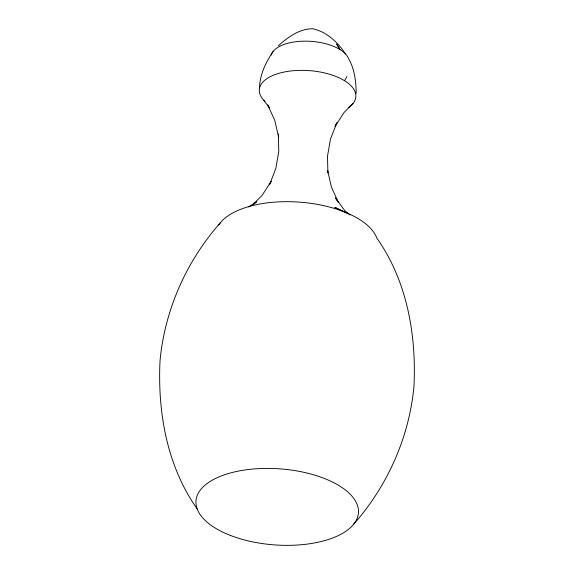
<?xml version="1.0" encoding="UTF-8"?>
<svg xmlns="http://www.w3.org/2000/svg" width="574" height="574" viewBox="0 0 574 574"><rect width="100%" height="100%" fill="white"/><g stroke="black" fill="none" stroke-linecap="round" stroke-linejoin="round"><path stroke-width="0.86" d="M259.491 88.482C259.656 74.964 265.726 62.229 273.267 51.301M269.751 184.139L275.778 168.648L278.777 151.471L278.333 133.957L278.634 137.179L274.81 120.497L267.714 104.949L269.5 107.704M269.787 184.225L271.193 181.305L262.16 195.275L252.897 204.581M344.551 80.726L346.933 76.529M220.394 222.734C186.536 260.869 164.602 310.168 160.01 361.053C157.577 412.505 166.991 466.153 197.162 508.944M353.606 524.299C387.464 486.156 409.398 436.864 413.99 385.979C416.423 334.527 407.009 280.873 376.838 238.088A81.458 38.114 4.2 0 0 301.192 202.263A81.458 38.114 4.2 0 0 218.744 225.001M352.96 103.55L344.099 112.447L335.065 126.409L336.83 122.764L330.481 139.073L327.481 156.25L327.912 172.889M278.318 45.755C287.854 37.332 299.463 28.564 312.801 28.786C326.613 31.699 338.021 42.419 345.505 53.934M253.844 204.165L256.578 201.854L248.571 206.913M347.342 213.442L334.814 207.336L343.381 211.519M349.925 215.028L344.687 210.5L335.424 197.944L338.1 202.077M263.846 100.292L269.335 107.74M338.194 201.991L331.449 187.217L327.632 170.543L327.783 172.15M356.153 93.275C356.074 81.4 354.639 69.145 348.583 58.691A39.211 18.346 4.2 0 0 309.164 41.249A39.211 18.346 4.2 0 0 271.244 55.075M264.966 101.419A48.374 22.637 4.2 0 1 309.113 70.616A48.374 22.637 4.2 0 1 348.676 107.46M339.937 49.393L336.773 44.241L339.937 49.393M230.619 535.506A81.458 38.114 4.2 0 0 358.19 514.821A81.458 38.114 4.2 0 0 242.809 470.3A81.458 38.114 4.2 0 0 230.619 535.506"/></g></svg>
